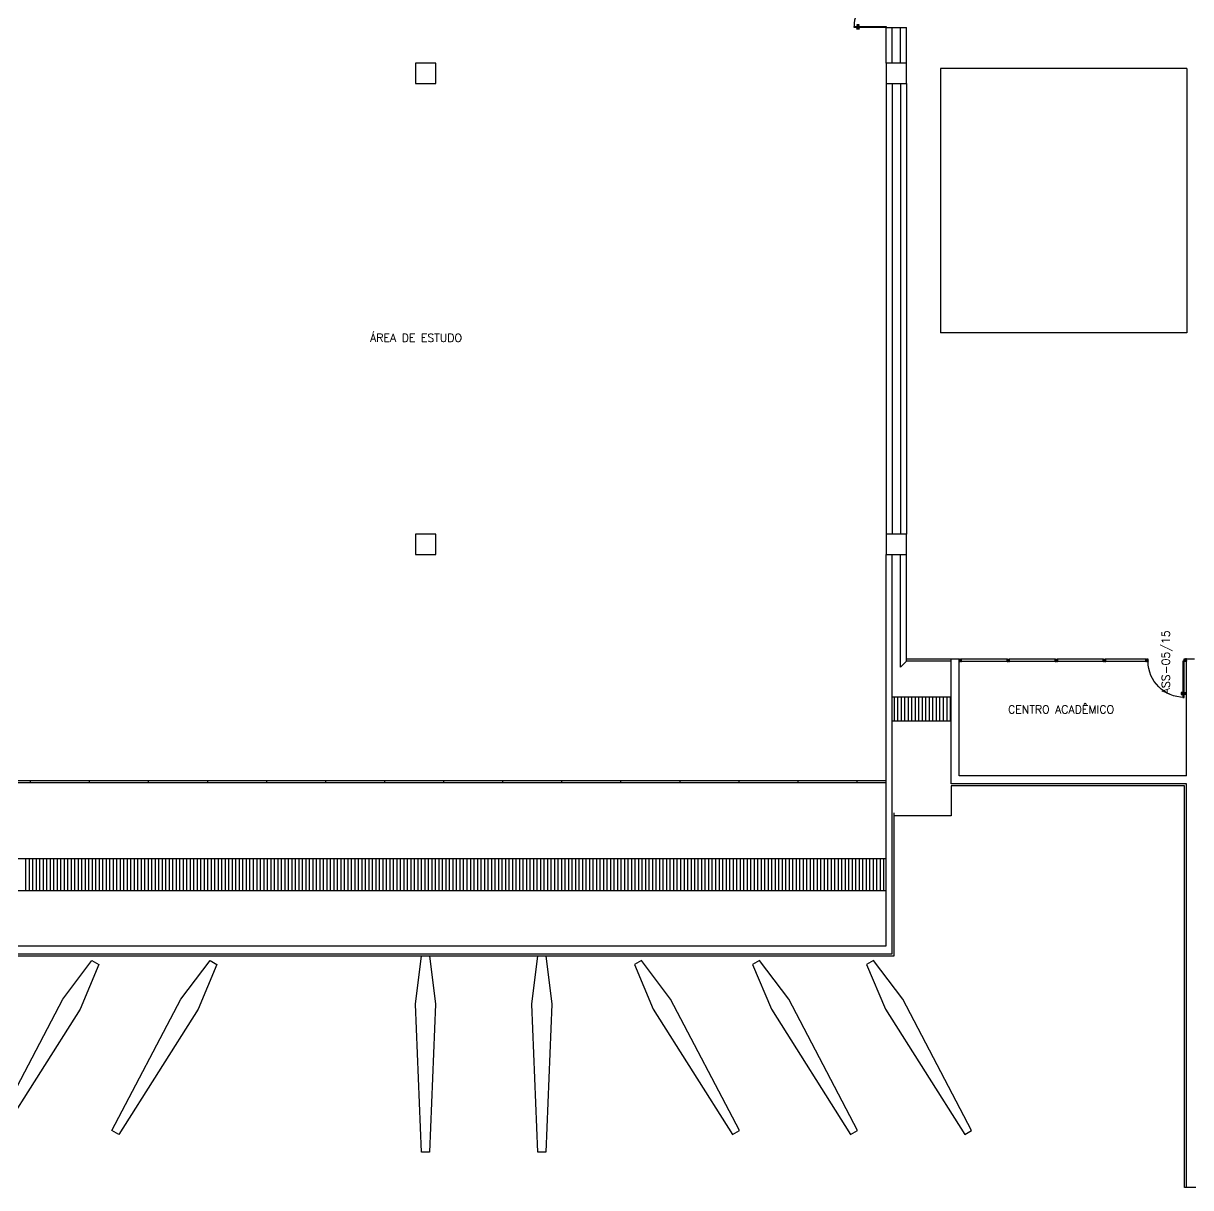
# Model space of a CAD drawing. Extents: x 205 to 339, y 16 to 85.
# Drawn here: x 288.99 to 318.15, y 15.89 to 44.97 of the extents above; entities that cross this region are included whole.
import ezdxf
from ezdxf.enums import TextEntityAlignment as Align

# ---------------------------------------------------------------- set-up
doc = ezdxf.new("R2010")
doc.units = 0
doc.header["$LTSCALE"] = 0.005
doc.header["$MEASUREMENT"] = 0
doc.layers.get('0').update_dxf_attribs({"linetype": 'CONTINUOUS'})
for name, color, linetype in [('1', 1, 'CONTINUOUS'), ('3', 2, 'CONTINUOUS'), ('ALV', 2, 'CONTINUOUS'), ('DIV', 2, 'CONTINUOUS'), ('ENDEREÇO', 2, 'CONTINUOUS'), ('ESTR', 2, 'CONTINUOUS'), ('TEXTO', 2, 'CONTINUOUS')]:
    doc.layers.add(name, color=color, linetype=linetype)
doc.styles.add('UNB-100', font='simplex.shx', dxfattribs={"height": 0.2})

# ---------------------------------------------------------------- blocks, each defined once
blk = doc.blocks.new('*X4')
at = {"color": 0}
for p, q in [((84.262, 9.014), (84.262, 9.814)), ((84.35, 9.014), (84.35, 9.814)), ((84.437, 9.014), (84.437, 9.814)), ((84.525, 9.014), (84.525, 9.814)), ((84.612, 9.014), (84.612, 9.814)), ((84.7, 9.014), (84.7, 9.814)), ((84.787, 9.014), (84.787, 9.814)), ((84.875, 9.014), (84.875, 9.814)), ((84.962, 9.014), (84.962, 9.814)), ((85.05, 9.014), (85.05, 9.814)), ((85.137, 9.014), (85.137, 9.814)), ((85.225, 9.014), (85.225, 9.814)), ((85.312, 9.014), (85.312, 9.814)), ((85.4, 9.014), (85.4, 9.814)), ((85.487, 9.014), (85.487, 9.814)), ((85.575, 9.014), (85.575, 9.814)), ((85.662, 9.014), (85.662, 9.814)), ((85.75, 9.014), (85.75, 9.814)), ((85.837, 9.014), (85.837, 9.814)), ((85.925, 9.014), (85.925, 9.814)), ((86.012, 9.014), (86.012, 9.814)), ((86.1, 9.014), (86.1, 9.814)), ((86.187, 9.014), (86.187, 9.814)), ((86.275, 9.014), (86.275, 9.814)), ((86.362, 9.014), (86.362, 9.814)), ((86.45, 9.014), (86.45, 9.814)), ((86.537, 9.014), (86.537, 9.814)), ((86.625, 9.014), (86.625, 9.814)), ((86.712, 9.014), (86.712, 9.814)), ((86.8, 9.014), (86.8, 9.814)), ((86.887, 9.014), (86.887, 9.814)), ((86.975, 9.014), (86.975, 9.814)), ((87.062, 9.014), (87.062, 9.814)), ((87.15, 9.014), (87.15, 9.814)), ((87.237, 9.014), (87.237, 9.814)), ((87.325, 9.014), (87.325, 9.814)), ((87.412, 9.014), (87.412, 9.814)), ((87.5, 9.014), (87.5, 9.814)), ((87.587, 9.014), (87.587, 9.814)), ((87.675, 9.014), (87.675, 9.814)), ((87.762, 9.014), (87.762, 9.814)), ((87.85, 9.014), (87.85, 9.814)), ((87.937, 9.014), (87.937, 9.814)), ((88.025, 9.014), (88.025, 9.814)), ((88.112, 9.014), (88.112, 9.814)), ((88.2, 9.014), (88.2, 9.814)), ((88.287, 9.014), (88.287, 9.814)), ((88.375, 9.014), (88.375, 9.814)), ((88.462, 9.014), (88.462, 9.814)), ((88.55, 9.014), (88.55, 9.814)), ((88.637, 9.014), (88.637, 9.814)), ((88.725, 9.014), (88.725, 9.814)), ((88.812, 9.014), (88.812, 9.814)), ((88.9, 9.014), (88.9, 9.814)), ((88.987, 9.014), (88.987, 9.814)), ((89.075, 9.014), (89.075, 9.814)), ((89.162, 9.014), (89.162, 9.814)), ((89.25, 9.014), (89.25, 9.814)), ((89.337, 9.014), (89.337, 9.814)), ((89.425, 9.014), (89.425, 9.814)), ((89.512, 9.014), (89.512, 9.814)), ((89.6, 9.014), (89.6, 9.814)), ((89.687, 9.014), (89.687, 9.814)), ((89.775, 9.014), (89.775, 9.814)), ((89.862, 9.014), (89.862, 9.814)), ((89.95, 9.014), (89.95, 9.814)), ((90.037, 9.014), (90.037, 9.814)), ((90.125, 9.014), (90.125, 9.814)), ((90.212, 9.014), (90.212, 9.814)), ((90.3, 9.014), (90.3, 9.814)), ((90.387, 9.014), (90.387, 9.814)), ((90.475, 9.014), (90.475, 9.814)), ((90.562, 9.014), (90.562, 9.814)), ((90.65, 9.014), (90.65, 9.814)), ((90.737, 9.014), (90.737, 9.814)), ((90.825, 9.014), (90.825, 9.814)), ((90.912, 9.014), (90.912, 9.814)), ((91, 9.014), (91, 9.814)), ((91.087, 9.014), (91.087, 9.814)), ((91.175, 9.014), (91.175, 9.814)), ((91.262, 9.014), (91.262, 9.814)), ((91.35, 9.014), (91.35, 9.814)), ((91.437, 9.014), (91.437, 9.814)), ((91.525, 9.014), (91.525, 9.814)), ((91.612, 9.014), (91.612, 9.814)), ((91.7, 9.014), (91.7, 9.814)), ((91.787, 9.014), (91.787, 9.814)), ((91.875, 9.014), (91.875, 9.814)), ((91.962, 9.014), (91.962, 9.814)), ((92.05, 9.014), (92.05, 9.814)), ((92.137, 9.014), (92.137, 9.814)), ((92.225, 9.014), (92.225, 9.814)), ((92.312, 9.014), (92.312, 9.814)), ((92.4, 9.014), (92.4, 9.814)), ((92.487, 9.014), (92.487, 9.814)), ((92.575, 9.014), (92.575, 9.814)), ((92.662, 9.014), (92.662, 9.814)), ((92.75, 9.014), (92.75, 9.814)), ((92.837, 9.014), (92.837, 9.814)), ((92.925, 9.014), (92.925, 9.814)), ((93.012, 9.014), (93.012, 9.814)), ((93.1, 9.014), (93.1, 9.814)), ((93.187, 9.014), (93.187, 9.814)), ((93.275, 9.014), (93.275, 9.814)), ((93.362, 9.014), (93.362, 9.814)), ((93.45, 9.014), (93.45, 9.814)), ((93.537, 9.014), (93.537, 9.814)), ((93.625, 9.014), (93.625, 9.814)), ((93.712, 9.014), (93.712, 9.814)), ((93.8, 9.014), (93.8, 9.814)), ((93.887, 9.014), (93.887, 9.814)), ((93.975, 9.014), (93.975, 9.814)), ((94.062, 9.014), (94.062, 9.814)), ((94.15, 9.014), (94.15, 9.814)), ((94.237, 9.014), (94.237, 9.814)), ((94.325, 9.014), (94.325, 9.814)), ((94.412, 9.014), (94.412, 9.814)), ((94.5, 9.014), (94.5, 9.814)), ((94.587, 9.014), (94.587, 9.814)), ((94.675, 9.014), (94.675, 9.814)), ((94.762, 9.014), (94.762, 9.814)), ((94.85, 9.014), (94.85, 9.814)), ((94.937, 9.014), (94.937, 9.814)), ((95.025, 9.014), (95.025, 9.814)), ((95.112, 9.014), (95.112, 9.814)), ((95.2, 9.014), (95.2, 9.814)), ((95.287, 9.014), (95.287, 9.814)), ((95.375, 9.014), (95.375, 9.814)), ((95.462, 9.014), (95.462, 9.814)), ((95.55, 9.014), (95.55, 9.814)), ((95.637, 9.014), (95.637, 9.814)), ((95.725, 9.014), (95.725, 9.814)), ((95.812, 9.014), (95.812, 9.814)), ((95.9, 9.014), (95.9, 9.814)), ((95.987, 9.014), (95.987, 9.814)), ((96.075, 9.014), (96.075, 9.814)), ((96.162, 9.014), (96.162, 9.814)), ((96.25, 9.014), (96.25, 9.814)), ((96.337, 9.014), (96.337, 9.814)), ((96.425, 9.014), (96.425, 9.814)), ((96.512, 9.014), (96.512, 9.814)), ((96.6, 9.014), (96.6, 9.814)), ((96.687, 9.014), (96.687, 9.814)), ((96.775, 9.014), (96.775, 9.814)), ((96.862, 9.014), (96.862, 9.814)), ((96.95, 9.014), (96.95, 9.814)), ((97.037, 9.014), (97.037, 9.814)), ((97.125, 9.014), (97.125, 9.814)), ((97.212, 9.014), (97.212, 9.814)), ((97.3, 9.014), (97.3, 9.814)), ((97.387, 9.014), (97.387, 9.814)), ((97.475, 9.014), (97.475, 9.814)), ((97.562, 9.014), (97.562, 9.814)), ((97.65, 9.014), (97.65, 9.814)), ((97.737, 9.014), (97.737, 9.814)), ((97.825, 9.014), (97.825, 9.814)), ((97.912, 9.014), (97.912, 9.814)), ((98, 9.014), (98, 9.814)), ((98.087, 9.014), (98.087, 9.814)), ((98.175, 9.014), (98.175, 9.814)), ((98.262, 9.014), (98.262, 9.814)), ((98.35, 9.014), (98.35, 9.814)), ((98.437, 9.014), (98.437, 9.814)), ((98.525, 9.014), (98.525, 9.814)), ((98.612, 9.014), (98.612, 9.814)), ((98.7, 9.014), (98.7, 9.814)), ((98.787, 9.014), (98.787, 9.814)), ((98.875, 9.014), (98.875, 9.814)), ((98.962, 9.014), (98.962, 9.814)), ((99.05, 9.014), (99.05, 9.814)), ((99.137, 9.014), (99.137, 9.814)), ((99.225, 9.014), (99.225, 9.814)), ((99.312, 9.014), (99.312, 9.814)), ((99.4, 9.014), (99.4, 9.814)), ((99.487, 9.014), (99.487, 9.814)), ((99.575, 9.014), (99.575, 9.814)), ((99.662, 9.014), (99.662, 9.814)), ((99.75, 9.014), (99.75, 9.814)), ((99.837, 9.014), (99.837, 9.814)), ((99.925, 9.014), (99.925, 9.814)), ((100.013, 9.014), (100.013, 9.814)), ((100.1, 9.014), (100.1, 9.814)), ((100.188, 9.014), (100.188, 9.814)), ((100.275, 9.014), (100.275, 9.814)), ((100.362, 9.014), (100.362, 9.814)), ((100.45, 9.014), (100.45, 9.814)), ((100.537, 9.014), (100.537, 9.814)), ((100.625, 9.014), (100.625, 9.814)), ((100.713, 9.014), (100.713, 9.814)), ((100.8, 9.014), (100.8, 9.814)), ((100.888, 9.014), (100.888, 9.814)), ((100.975, 9.014), (100.975, 9.814)), ((101.062, 9.014), (101.062, 9.814)), ((101.15, 9.014), (101.15, 9.814)), ((101.237, 9.014), (101.237, 9.814)), ((101.325, 9.014), (101.325, 9.814)), ((101.412, 9.014), (101.412, 9.814)), ((101.5, 9.014), (101.5, 9.814)), ((101.588, 9.014), (101.588, 9.814)), ((101.675, 9.014), (101.675, 9.814)), ((101.763, 9.014), (101.763, 9.814)), ((101.85, 9.014), (101.85, 9.814)), ((101.938, 9.014), (101.938, 9.814)), ((102.025, 9.014), (102.025, 9.814)), ((102.112, 9.014), (102.112, 9.814)), ((102.2, 9.014), (102.2, 9.814)), ((102.287, 9.014), (102.287, 9.814)), ((102.375, 9.014), (102.375, 9.814)), ((102.463, 9.014), (102.463, 9.814)), ((102.55, 9.014), (102.55, 9.814)), ((102.638, 9.014), (102.638, 9.814)), ((102.725, 9.014), (102.725, 9.814)), ((102.812, 9.014), (102.812, 9.814)), ((102.9, 9.014), (102.9, 9.814)), ((102.987, 9.014), (102.987, 9.814)), ((103.075, 9.014), (103.075, 9.814)), ((103.162, 9.014), (103.162, 9.814)), ((103.25, 9.014), (103.25, 9.814)), ((103.338, 9.014), (103.338, 9.814)), ((103.425, 9.014), (103.425, 9.814)), ((103.513, 9.014), (103.513, 9.814)), ((103.6, 9.014), (103.6, 9.814)), ((103.688, 9.014), (103.688, 9.814)), ((103.775, 9.014), (103.775, 9.814)), ((103.862, 9.014), (103.862, 9.814)), ((103.95, 9.014), (103.95, 9.814)), ((104.037, 9.014), (104.037, 9.814)), ((104.125, 9.014), (104.125, 9.814)), ((104.213, 9.014), (104.213, 9.814)), ((104.3, 9.014), (104.3, 9.814)), ((104.388, 9.014), (104.388, 9.814)), ((104.475, 9.014), (104.475, 9.814)), ((104.562, 9.014), (104.562, 9.814)), ((104.65, 9.014), (104.65, 9.814)), ((104.737, 9.014), (104.737, 9.814)), ((104.825, 9.014), (104.825, 9.814)), ((104.912, 9.014), (104.912, 9.814)), ((105, 9.014), (105, 9.814)), ((105.088, 9.014), (105.088, 9.814)), ((105.175, 9.014), (105.175, 9.814)), ((105.263, 9.014), (105.263, 9.814)), ((105.35, 9.014), (105.35, 9.814)), ((105.438, 9.014), (105.438, 9.814)), ((105.525, 9.014), (105.525, 9.814)), ((105.612, 9.014), (105.612, 9.814)), ((105.7, 9.014), (105.7, 9.814))]:
    blk.add_line(p, q, dxfattribs=at)
blk = doc.blocks.new('*X5')
at = {"color": 0}
for p, q in [((105.963, 13.254), (105.963, 13.854)), ((106.05, 13.254), (106.05, 13.854)), ((106.138, 13.254), (106.138, 13.854)), ((106.225, 13.254), (106.225, 13.854)), ((106.312, 13.254), (106.312, 13.854)), ((106.4, 13.254), (106.4, 13.854)), ((106.487, 13.254), (106.487, 13.854)), ((106.575, 13.254), (106.575, 13.854)), ((106.662, 13.254), (106.662, 13.854)), ((106.75, 13.254), (106.75, 13.854)), ((106.838, 13.254), (106.838, 13.854)), ((106.925, 13.254), (106.925, 13.854)), ((107.013, 13.254), (107.013, 13.854)), ((107.1, 13.254), (107.1, 13.854)), ((107.188, 13.254), (107.188, 13.854)), ((107.275, 13.254), (107.275, 13.854)), ((107.362, 13.254), (107.362, 13.854))]:
    blk.add_line(p, q, dxfattribs=at)
blk = doc.blocks.new('MTT')
for p, q in [((-0.03, 0.027), (-0.03, 0.009)), ((-0.028, 0.026), (-0.028, 0.01)), ((-0.011, 0.03), (-0.027, 0.03)), ((-0.022, 0.006), (-0.027, 0.006)), ((-0.012, 0.028), (-0.026, 0.028)), ((-0.021, 0.008), (-0.026, 0.008)), ((-0.02, 0), (-0.02, 0.004)), ((-0.02, 0.003), (-0.019, 0.001)), ((-0.02, 0), (-0.02, 0)), ((-0.02, -0.001), (-0.02, 0)), ((-0.011, 0), (-0.019, 0.001)), ((-0.019, -0.001), (-0.018, 0.001)), ((-0.011, 0), (-0.019, -0.001)), ((-0.018, 0.001), (-0.018, 0.017)), ((-0.018, -0.001), (-0.017, 0.001)), ((-0.017, 0.001), (-0.017, 0.017)), ((-0.017, -0.001), (-0.016, 0.001)), ((-0.016, -0.001), (-0.015, 0)), ((-0.015, 0.02), (0.016, 0.02)), ((-0.015, 0.019), (0.015, 0.019)), ((-0.015, 0), (-0.014, 0)), ((-0.014, 0), (-0.013, 0)), ((-0.013, 0), (-0.012, 0)), ((-0.01, 0.026), (-0.01, 0.02)), ((-0.008, 0.027), (-0.008, 0.02)), ((-0.005, 0), (0.005, 0)), ((0, -0.005), (0, 0.005)), ((0.008, 0.027), (0.008, 0.02)), ((0.01, 0.026), (0.01, 0.02)), ((0.011, 0.03), (0.027, 0.03)), ((0.012, 0.028), (0.026, 0.028)), ((0.017, -0.016), (0.017, 0.017)), ((0.019, -0.017), (0.019, 0.017)), ((0.021, -0.004), (0.021, 0.004)), ((0.022, 0.008), (0.026, 0.008)), ((0.023, 0.006), (0.027, 0.006)), ((0.028, 0.026), (0.028, 0.01)), ((0.03, 0.009), (0.03, 0.027)), ((-0.03, -0.027), (-0.03, -0.009)), ((-0.028, -0.026), (-0.028, -0.01)), ((-0.022, -0.006), (-0.027, -0.006)), ((-0.011, -0.03), (-0.027, -0.03)), ((-0.021, -0.008), (-0.026, -0.008)), ((-0.012, -0.028), (-0.026, -0.028)), ((-0.02, -0.004), (-0.02, -0.001)), ((-0.02, -0.003), (-0.019, -0.001)), ((-0.02, -0.001), (-0.02, -0.001)), ((-0.018, -0.017), (-0.018, -0.001)), ((-0.017, -0.016), (-0.017, -0.001)), ((-0.015, -0.018), (0.015, -0.018)), ((-0.015, -0.02), (0.016, -0.02)), ((-0.01, -0.026), (-0.01, -0.02)), ((-0.008, -0.027), (-0.008, -0.02)), ((0.008, -0.027), (0.008, -0.02)), ((0.01, -0.026), (0.01, -0.02)), ((0.011, -0.03), (0.027, -0.03)), ((0.012, -0.028), (0.026, -0.028)), ((0.022, -0.008), (0.026, -0.008)), ((0.023, -0.006), (0.027, -0.006)), ((0.028, -0.026), (0.028, -0.01)), ((0.03, -0.009), (0.03, -0.027))]:
    blk.add_line(p, q)
for centre, radius, start, end in [((-0.027, 0.027), 0.003, 90, 180), ((-0.027, 0.009), 0.003, 180, 270), ((-0.026, 0.026), 0.002, 90, 180), ((-0.026, 0.01), 0.002, 180, 270), ((-0.022, 0.004), 0.002, 0, 90), ((-0.021, 0.005), 0.003, 360, 90), ((-0.015, 0.017), 0.003, 90, 180), ((-0.015, 0.017), 0.002, 90, 180), ((-0.012, 0.026), 0.002, 0, 90), ((-0.011, 0.027), 0.003, 0, 90), ((0.011, 0.027), 0.003, 90, 180), ((0.012, 0.026), 0.002, 90, 180), ((0.015, 0.017), 0.002, 0, 90), ((0.016, 0.017), 0.003, 0, 90), ((0.022, 0.005), 0.003, 90, 180), ((0.023, 0.004), 0.002, 90, 180), ((0.026, 0.026), 0.002, 0, 90), ((0.026, 0.01), 0.002, 270, 0), ((0.027, 0.027), 0.003, 0, 90), ((0.027, 0.009), 0.003, 270, 0), ((-0.027, -0.009), 0.003, 90, 180), ((-0.027, -0.027), 0.003, 180, 270), ((-0.026, -0.01), 0.002, 90, 180), ((-0.026, -0.026), 0.002, 180, 270), ((-0.022, -0.004), 0.002, 270, 0), ((-0.021, -0.005), 0.003, 270, 0), ((-0.015, -0.017), 0.003, 180, 270), ((-0.015, -0.016), 0.002, 180, 270), ((-0.012, -0.026), 0.002, 270, 0), ((-0.011, -0.027), 0.003, 270, 0), ((0.011, -0.027), 0.003, 180, 270), ((0.012, -0.026), 0.002, 180, 270), ((0.015, -0.016), 0.002, 270, 0), ((0.016, -0.017), 0.003, 270, 0), ((0.022, -0.005), 0.003, 180, 270), ((0.023, -0.004), 0.002, 180, 270), ((0.026, -0.01), 0.002, 360, 90), ((0.026, -0.026), 0.002, 270, 0), ((0.027, -0.009), 0.003, 0, 90), ((0.027, -0.027), 0.003, 270, 0)]:
    blk.add_arc(centre, radius, start, end)
blk = doc.blocks.new('MNT')
at = {"layer": 'DIV'}
blk.add_blockref('MTT', (0, 0), dxfattribs=at)
blk = doc.blocks.new('DIV12')
for p, q in [((-0.0051, 0), (0.0051, 0)), ((0, -0.0051), (0, 0.0051)), ((0.0205, -0.004), (0.0205, 0.004)), ((0.0215, -0.004), (0.0215, 0.004)), ((0.0225, 0.006), (0.029, 0.006)), ((0.0225, 0.005), (0.028, 0.005)), ((0.029, 0.004), (0.029, -0.004)), ((0.03, 0.03), (0.03, -0.03)), ((0.03, 0.03), (1.17, 0.03)), ((0.03, 0.009), (0.03, 0.027)), ((0.03, 0.005), (0.03, -0.005)), ((1.17, 0.03), (1.17, -0.03)), ((1.17, 0.005), (1.17, -0.005)), ((1.1775, 0.006), (1.171, 0.006)), ((1.171, 0.004), (1.171, -0.004)), ((1.1775, 0.005), (1.172, 0.005)), ((1.1785, -0.004), (1.1785, 0.004)), ((1.1795, -0.004), (1.1795, 0.004)), ((1.2051, 0), (1.1949, 0)), ((1.1949, 0), (1.2051, 0)), ((1.2, -0.0051), (1.2, 0.0051)), ((0.0225, -0.005), (0.028, -0.005)), ((0.0225, -0.006), (0.029, -0.006)), ((0.03, -0.009), (0.03, -0.027)), ((0.03, -0.03), (0.03, -0.009)), ((0.03, -0.03), (1.17, -0.03)), ((1.1775, -0.006), (1.171, -0.006)), ((1.1775, -0.005), (1.172, -0.005))]:
    blk.add_line(p, q)
for centre, radius, start, end in [((0.0225, 0.004), 0.002, 90, 180), ((0.0225, 0.004), 0.001, 90, 180), ((0.028, 0.004), 0.001, 0, 90), ((0.029, 0.005), 0.001, 0, 90), ((1.171, 0.005), 0.001, 90, 180), ((1.172, 0.004), 0.001, 90, 180), ((1.1775, 0.004), 0.002, 360, 90), ((1.1775, 0.004), 0.001, 0, 90), ((0.0225, -0.004), 0.002, 180, 270), ((0.0225, -0.004), 0.001, 180, 270), ((0.028, -0.004), 0.001, 270, 0), ((0.029, -0.005), 0.001, 270, 0), ((1.171, -0.005), 0.001, 180, 270), ((1.172, -0.004), 0.001, 180, 270), ((1.1775, -0.004), 0.002, 270, 360), ((1.1775, -0.004), 0.001, 270, 0)]:
    blk.add_arc(centre, radius, start, end)
blk = doc.blocks.new('DIV')
at = {"layer": 'DIV', "rotation": 90}
blk.add_blockref('DIV12', (0, 0), dxfattribs=at)
blk = doc.blocks.new('PDE')
at = {"layer": '3'}
for p, q in [((0, 0), (0, 0.9)), ((0, 0.9), (0.03, 0.9)), ((0.03, 0.9), (0.03, 0)), ((0.03, 0), (0, 0))]:
    blk.add_line(p, q, dxfattribs=at)
at = {"layer": '3', "color": 1}
for p, q in [((-0.042, 0.775), (-0.042, 0.83)), ((-0.042, 0.83), (-0.019, 0.83)), ((-0.019, 0.775), (-0.042, 0.775)), ((-0.019, 0.83), (-0.019, 0.775)), ((0.049, 0.83), (0.049, 0.775)), ((0.072, 0.83), (0.049, 0.83)), ((0.049, 0.775), (0.072, 0.775)), ((0.072, 0.775), (0.072, 0.83))]:
    blk.add_line(p, q, dxfattribs=at)
blk = doc.blocks.new('ARCPT')
blk.add_arc((0, 0.9), 0.9, 180, 270)

msp = doc.modelspace()

# ---------------------------------------------------------------- linework, layer by layer
at = {"layer": '1'}
for p, q in [((318.057, 43.841), (311.907, 43.841)), ((311.907, 43.841), (311.907, 37.241)), ((318.057, 43.841), (318.057, 37.241)), ((318.057, 37.241), (311.907, 37.241)), ((312.172, 28.141), (310.697, 28.141)), ((312.172, 27.541), (310.697, 27.541)), ((312.172, 25.926), (312.172, 25.176)), ((318.002, 25.926), (312.172, 25.926)), ((318.002, 15.891), (318.002, 25.926)), ((310.747, 21.676), (310.747, 25.251)), ((312.172, 25.176), (310.747, 25.176)), ((310.547, 24.101), (263.762, 24.101)), ((310.547, 23.301), (240.497, 23.301)), ((240.297, 21.676), (310.747, 21.676)), ((322.712, 15.891), (318.002, 15.891))]:
    msp.add_line(p, q, dxfattribs=at)
msp.add_arc((310.498, 44.909), 0.751, 86.2777, 181.5329, dxfattribs=at)
at = {"layer": '3'}
for p, q in [((309.872, 44.931), (309.817, 44.931)), ((309.817, 44.931), (309.817, 44.908)), ((309.872, 44.908), (309.872, 44.931)), ((309.747, 44.859), (309.747, 44.889)), ((309.747, 44.889), (310.547, 44.889)), ((310.547, 44.859), (309.747, 44.859)), ((309.817, 44.908), (309.872, 44.908)), ((309.817, 44.84), (309.872, 44.84)), ((309.817, 44.817), (309.817, 44.84)), ((309.872, 44.817), (309.817, 44.817)), ((309.872, 44.84), (309.872, 44.817)), ((310.547, 44.889), (310.547, 44.859)), ((312.172, 29.091), (311.057, 29.091)), ((312.172, 29.041), (311.057, 29.041)), ((310.547, 26.001), (240.497, 26.001)), ((310.547, 26.051), (263.787, 26.051))]:
    msp.add_line(p, q, dxfattribs=at)
at = {"layer": 'ALV'}
for p, q in [((310.547, 43.971), (310.547, 44.859)), ((310.547, 44.859), (311.057, 44.859)), ((310.697, 43.971), (310.697, 44.859)), ((310.907, 43.971), (310.907, 44.859)), ((311.057, 43.971), (311.057, 44.859)), ((310.547, 43.461), (310.547, 32.211)), ((310.697, 43.461), (310.697, 32.211)), ((310.907, 43.461), (310.907, 32.211)), ((311.057, 43.461), (311.057, 32.211)), ((310.547, 21.926), (310.547, 31.701)), ((310.697, 21.726), (310.697, 31.701)), ((310.907, 28.891), (310.907, 31.701)), ((311.057, 29.041), (311.057, 31.701)), ((310.907, 28.891), (311.057, 29.041)), ((312.172, 25.976), (312.172, 29.091)), ((312.372, 29.091), (312.172, 29.091)), ((312.372, 26.176), (312.372, 29.091)), ((318.252, 29.091), (318.052, 29.091)), ((318.052, 26.176), (318.052, 29.091)), ((289.172, 26.001), (289.172, 26.051)), ((290.647, 26.001), (290.647, 26.051)), ((292.122, 26.001), (292.122, 26.051)), ((293.597, 26.001), (293.597, 26.051)), ((295.072, 26.001), (295.072, 26.051)), ((296.547, 26.001), (296.547, 26.051)), ((298.022, 26.001), (298.022, 26.051)), ((299.497, 26.001), (299.497, 26.051)), ((300.972, 26.001), (300.972, 26.051)), ((302.447, 26.001), (302.447, 26.051)), ((303.922, 26.001), (303.922, 26.051)), ((305.397, 26.001), (305.397, 26.051)), ((306.872, 26.001), (306.872, 26.051)), ((308.347, 26.001), (308.347, 26.051)), ((309.822, 26.001), (309.822, 26.051)), ((318.052, 25.976), (312.172, 25.976)), ((318.052, 26.176), (312.372, 26.176)), ((318.052, 15.891), (318.052, 25.976)), ((240.497, 21.926), (310.547, 21.926)), ((240.347, 21.726), (310.697, 21.726))]:
    msp.add_line(p, q, dxfattribs=at)
at = {"layer": 'DIV'}
for p, q in [((312.372, 29.031), (312.372, 29.091)), ((312.372, 29.091), (312.372, 29.07)), ((312.372, 29.07), (312.372, 29.088)), ((312.372, 29.056), (312.372, 29.066)), ((312.372, 29.052), (312.372, 29.034)), ((312.379, 29.067), (312.373, 29.067)), ((312.373, 29.057), (312.373, 29.065)), ((312.379, 29.055), (312.373, 29.055)), ((312.379, 29.066), (312.374, 29.066)), ((312.379, 29.056), (312.374, 29.056)), ((312.38, 29.065), (312.38, 29.057)), ((312.381, 29.065), (312.381, 29.057)), ((312.407, 29.061), (312.397, 29.061)), ((312.402, 29.066), (312.402, 29.056)), ((313.572, 29.091), (312.432, 29.091)), ((313.572, 29.031), (312.432, 29.031)), ((313.572, 29.091), (313.572, 29.07)), ((313.572, 29.031), (313.572, 29.091)), ((313.572, 29.07), (313.572, 29.088)), ((313.572, 29.056), (313.572, 29.066)), ((313.572, 29.052), (313.572, 29.034)), ((313.579, 29.067), (313.573, 29.067)), ((313.573, 29.057), (313.573, 29.065)), ((313.579, 29.055), (313.573, 29.055)), ((313.579, 29.066), (313.574, 29.066)), ((313.579, 29.056), (313.574, 29.056)), ((313.58, 29.065), (313.58, 29.057)), ((313.581, 29.065), (313.581, 29.057)), ((313.607, 29.061), (313.597, 29.061)), ((313.602, 29.066), (313.602, 29.056)), ((316.007, 29.061), (315.997, 29.061)), ((315.997, 29.061), (316.007, 29.061)), ((316.002, 29.066), (316.002, 29.056)), ((316.022, 29.065), (316.022, 29.057)), ((316.023, 29.065), (316.023, 29.057)), ((316.024, 29.067), (316.031, 29.067)), ((316.024, 29.066), (316.03, 29.066)), ((316.024, 29.056), (316.03, 29.056)), ((316.024, 29.055), (316.031, 29.055)), ((316.031, 29.057), (316.031, 29.065)), ((317.032, 29.091), (316.032, 29.091)), ((316.032, 29.031), (316.032, 29.091)), ((316.032, 29.056), (316.032, 29.066)), ((317.032, 29.031), (316.032, 29.031)), ((317.032, 29.091), (317.032, 29.07)), ((317.032, 29.031), (317.032, 29.091)), ((317.032, 29.034), (317.032, 29.091)), ((317.032, 29.07), (317.032, 29.088)), ((317.032, 29.056), (317.032, 29.066)), ((317.032, 29.052), (317.032, 29.034)), ((317.039, 29.067), (317.033, 29.067)), ((317.033, 29.057), (317.033, 29.065)), ((317.039, 29.055), (317.033, 29.055)), ((317.039, 29.066), (317.034, 29.066)), ((317.039, 29.056), (317.034, 29.056)), ((317.04, 29.065), (317.04, 29.057)), ((317.041, 29.065), (317.041, 29.057)), ((317.067, 29.061), (317.057, 29.061)), ((317.057, 29.061), (317.067, 29.061)), ((317.067, 29.061), (317.057, 29.061)), ((317.062, 29.066), (317.062, 29.056)), ((317.062, 29.066), (317.062, 29.056)), ((317.082, 29.065), (317.082, 29.057)), ((317.083, 29.065), (317.083, 29.057)), ((317.084, 29.067), (317.091, 29.067)), ((317.084, 29.066), (317.09, 29.066)), ((317.084, 29.056), (317.09, 29.056)), ((317.084, 29.055), (317.091, 29.055)), ((317.091, 29.057), (317.091, 29.065)), ((317.092, 29.056), (317.092, 29.066)), ((317.992, 29.094), (317.992, 29.073)), ((317.992, 29.034), (317.992, 29.094)), ((317.992, 29.073), (317.992, 29.091)), ((317.992, 29.059), (317.992, 29.069)), ((317.992, 29.055), (317.992, 29.037)), ((317.999, 29.07), (317.993, 29.07)), ((317.993, 29.06), (317.993, 29.068)), ((317.999, 29.058), (317.993, 29.058)), ((317.999, 29.069), (317.994, 29.069)), ((317.999, 29.059), (317.994, 29.059)), ((318, 29.068), (318, 29.06)), ((318.001, 29.068), (318.001, 29.06)), ((318.027, 29.064), (318.017, 29.064)), ((318.017, 29.064), (318.027, 29.064)), ((318.027, 29.064), (318.017, 29.064)), ((318.022, 29.069), (318.022, 29.059)), ((318.022, 29.069), (318.022, 29.059)), ((318.042, 29.068), (318.042, 29.06)), ((318.043, 29.068), (318.043, 29.06)), ((318.044, 29.07), (318.051, 29.07)), ((318.044, 29.069), (318.05, 29.069)), ((318.044, 29.059), (318.05, 29.059)), ((318.044, 29.058), (318.051, 29.058)), ((318.051, 29.06), (318.051, 29.068)), ((318.052, 29.034), (318.052, 29.094)), ((318.052, 29.059), (318.052, 29.069))]:
    msp.add_line(p, q, dxfattribs=at)
for centre, radius, start, end in [((312.373, 29.066), 0.001, 90, 180), ((312.373, 29.056), 0.001, 180, 270), ((312.374, 29.065), 0.001, 90, 180), ((312.374, 29.057), 0.001, 180, 270), ((312.379, 29.065), 0.002, 0, 90), ((312.379, 29.065), 0.001, 0, 90), ((312.379, 29.057), 0.001, 270, 0), ((312.379, 29.057), 0.002, 270, 0), ((313.573, 29.066), 0.001, 90, 180), ((313.573, 29.056), 0.001, 180, 270), ((313.574, 29.065), 0.001, 90, 180), ((313.574, 29.057), 0.001, 180, 270), ((313.579, 29.065), 0.002, 0, 90), ((313.579, 29.065), 0.001, 0, 90), ((313.579, 29.057), 0.002, 270, 0), ((313.579, 29.057), 0.001, 270, 0), ((316.024, 29.065), 0.002, 90, 180), ((316.024, 29.057), 0.002, 180, 270), ((316.024, 29.065), 0.001, 90, 180), ((316.024, 29.057), 0.001, 180, 270), ((316.03, 29.065), 0.001, 360, 90), ((316.03, 29.057), 0.001, 270, 360), ((316.031, 29.066), 0.001, 360, 90), ((316.031, 29.056), 0.001, 270, 360), ((317.033, 29.066), 0.001, 90, 180), ((317.033, 29.056), 0.001, 180, 270), ((317.034, 29.065), 0.001, 90, 180), ((317.034, 29.057), 0.001, 180, 270), ((317.039, 29.065), 0.002, 0, 90), ((317.039, 29.065), 0.001, 0, 90), ((317.039, 29.057), 0.002, 270, 0), ((317.039, 29.057), 0.001, 270, 0), ((317.084, 29.065), 0.002, 90, 180), ((317.084, 29.057), 0.002, 180, 270), ((317.084, 29.065), 0.001, 90, 180), ((317.084, 29.057), 0.001, 180, 270), ((317.09, 29.065), 0.001, 360, 90), ((317.09, 29.057), 0.001, 270, 360), ((317.091, 29.066), 0.001, 360, 90), ((317.091, 29.056), 0.001, 270, 360), ((317.993, 29.069), 0.001, 90, 180), ((317.993, 29.059), 0.001, 180, 270), ((317.994, 29.068), 0.001, 90, 180), ((317.994, 29.06), 0.001, 180, 270), ((317.999, 29.068), 0.002, 0, 90), ((317.999, 29.068), 0.001, 0, 90), ((317.999, 29.06), 0.002, 270, 0), ((317.999, 29.06), 0.001, 270, 0), ((318.044, 29.068), 0.002, 90, 180), ((318.044, 29.06), 0.002, 180, 270), ((318.044, 29.068), 0.001, 90, 180), ((318.044, 29.06), 0.001, 180, 270), ((318.05, 29.068), 0.001, 360, 90), ((318.05, 29.06), 0.001, 270, 360), ((318.051, 29.069), 0.001, 360, 90), ((318.051, 29.059), 0.001, 270, 360)]:
    msp.add_arc(centre, radius, start, end, dxfattribs=at)
at = {"layer": 'ESTR'}
for points in [[(298.787, 43.461), (299.297, 43.461), (299.297, 43.971), (298.787, 43.971)], [(310.547, 43.461), (311.057, 43.461), (311.057, 43.971), (310.547, 43.971)], [(298.787, 31.701), (299.297, 31.701), (299.297, 32.211), (298.787, 32.211)], [(310.547, 31.701), (311.057, 31.701), (311.057, 32.211), (310.547, 32.211)], [(299.142, 21.676), (299.292, 20.476), (299.142, 16.776), (298.942, 16.776), (298.792, 20.476), (298.942, 21.676)], [(302.042, 21.676), (302.192, 20.476), (302.042, 16.776), (301.842, 16.776), (301.692, 20.476), (301.842, 21.676)], [(290.878, 21.465), (290.408, 20.351), (288.428, 17.222), (288.255, 17.322), (289.975, 20.601), (290.705, 21.565)], [(293.828, 21.465), (293.358, 20.351), (291.378, 17.222), (291.205, 17.322), (292.925, 20.601), (293.655, 21.565)], [(304.26, 21.465), (304.73, 20.351), (306.71, 17.222), (306.883, 17.322), (305.163, 20.601), (304.433, 21.565)], [(307.21, 21.465), (307.68, 20.351), (309.66, 17.222), (309.833, 17.322), (308.113, 20.601), (307.383, 21.565)], [(310.06, 21.465), (310.53, 20.351), (312.51, 17.222), (312.683, 17.322), (310.963, 20.601), (310.233, 21.565)]]:
    msp.add_lwpolyline(points, close=True, dxfattribs=at)

# ---------------------------------------------------------------- block references
at = {"layer": '1', "xscale": -1, "rotation": 270}
msp.add_blockref('ARCPT', (317.092, 29.034), dxfattribs=at)
at = {"layer": '1'}
for name in ['*X5', '*X4']:
    msp.add_blockref(name, (204.792, 14.287), dxfattribs=at)
at = {"layer": 'DIV'}
for name, p, rotation in [('MNT', (312.402, 29.061), 270), ('MNT', (313.602, 29.061), 270), ('DIV', (314.802, 29.061), 90), ('MNT', (314.802, 29.061), 270), ('DIV', (316.002, 29.061), 90), ('MNT', (316.002, 29.061), 270), ('MNT', (317.062, 29.061), 270), ('MNT', (318.022, 29.064), 270)]:
    msp.add_blockref(name, p, dxfattribs=dict(at, rotation=rotation))
at = {"layer": 'DIV', "xscale": -1, "rotation": 180}
msp.add_blockref('PDE', (317.962, 29.034), dxfattribs=at)

# ---------------------------------------------------------------- texts
at = {"layer": 'ENDEREÇO', "style": 'UNB-100'}
msp.add_text('ASS-05/15', height=0.2, rotation=90, dxfattribs=at).set_placement((317.633, 29.01), align=Align.CENTER)
at = {"layer": 'TEXTO', "style": 'UNB-100'}
for s, p in [('ÁREA DE ESTUDO', (297.654, 37.012)), ('CENTRO ACADÊMICO', (313.593, 27.734))]:
    msp.add_text(s, height=0.2, dxfattribs=at).set_placement(p)

doc.saveas('drawing.dxf')
